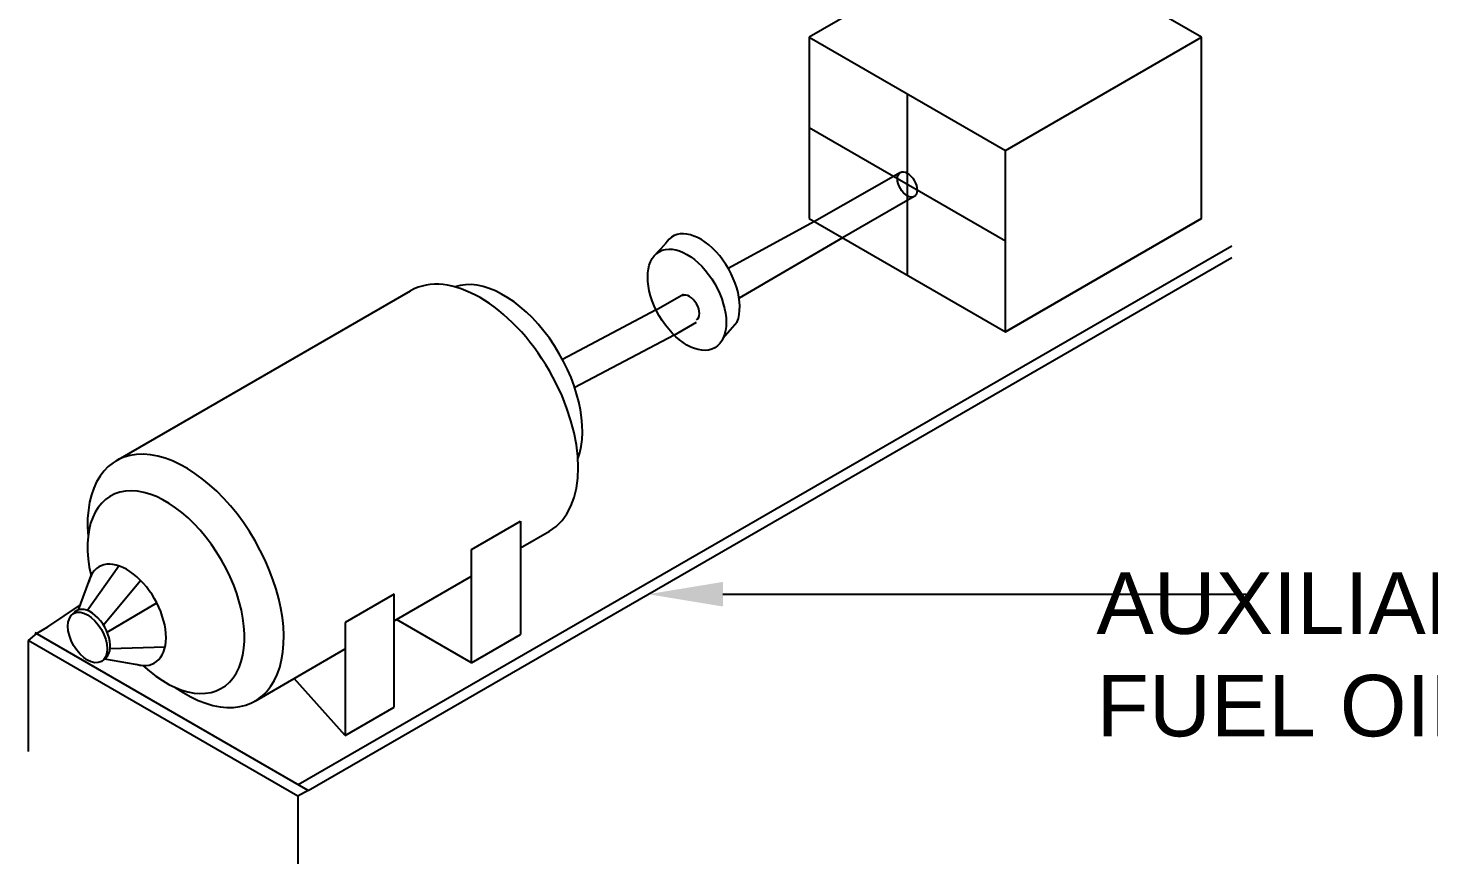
# Model space of a CAD drawing. Header units: millimetres. Extents: x 2399 to 3280, y 1312 to 2501.
# Drawn here: x 2995.4 to 3070.3, y 1311.7 to 1356.4 of the extents above; entities that cross this region are included whole.
import ezdxf
from ezdxf import colors
from ezdxf.entities.mleader import LeaderData, LeaderLine
from ezdxf.math import Vec2, Vec3

# ---------------------------------------------------------------- set-up
doc = ezdxf.new("R2010")
doc.units = ezdxf.units.MM
doc.styles.add('Annotative', font='arial.ttf', dxfattribs={"height": 1})
doc.styles.get("Standard").update_dxf_attribs({"font": 'arial.ttf', "height": 2})

msp = doc.modelspace()

# ---------------------------------------------------------------- linework, layer by layer
at = {"color": 143, "true_color": 0x7aafdf}
for p, q in [((3047.66271, 1361.95739), (3037.16746, 1355.89795)), ((3058.15796, 1355.89795), (3047.66271, 1361.95739)), ((3037.16746, 1355.89795), (3047.66271, 1349.83852)), ((3037.16746, 1355.89795), (3037.16746, 1346.20286)), ((3047.66271, 1349.83852), (3058.15796, 1355.89795)), ((3058.15796, 1346.20286), (3058.15796, 1355.89795)), ((3042.41508, 1352.86824), (3042.41508, 1343.17314)), ((3047.66271, 1344.99097), (3037.16746, 1351.0504)), ((3047.66271, 1340.14342), (3047.66271, 1349.83852)), ((3042.04402, 1348.66339), (3037.44811, 1346.04082)), ((3042.78615, 1347.37799), (3038.95911, 1345.16844)), ((3037.44811, 1346.04082), (3032.84254, 1343.53263)), ((3037.16746, 1346.20286), (3047.66271, 1340.14342)), ((3047.66271, 1340.14342), (3058.15796, 1346.20286)), ((3058.15796, 1346.20286), (3047.66271, 1340.14342)), ((3028.89634, 1344.22397), (3029.46934, 1344.82324)), ((3038.95911, 1345.16844), (3033.42096, 1341.93411)), ((3009.84588, 1315.92409), (3059.76323, 1344.74388)), ((3010.38265, 1315.61419), (3059.76323, 1344.12408)), ((3000.11444, 1333.24881), (3015.85731, 1342.33797)), ((3028.97943, 1341.31824), (3030.45038, 1342.15761)), ((3028.97943, 1341.31824), (3023.9818, 1338.65554)), ((3029.94555, 1339.96447), (3031.14528, 1340.65713)), ((3032.57166, 1339.81257), (3033.31512, 1340.66894)), ((3029.94555, 1339.96447), (3024.62981, 1337.15549)), ((3019.10507, 1328.49928), (3021.72888, 1330.01414)), ((3021.72888, 1330.01414), (3021.72888, 1323.9547)), ((3021.72888, 1328.58925), (3023.27858, 1329.48396)), ((3019.10507, 1322.43984), (3019.10507, 1328.49928)), ((2998.54997, 1325.24363), (3000.24787, 1327.62415)), ((2998.09561, 1325.26901), (2998.76334, 1327.10577)), ((2999.42868, 1324.46185), (3001.41622, 1326.84518)), ((3014.97756, 1324.69137), (3019.10507, 1327.07439)), ((3014.97756, 1326.11626), (3012.35375, 1324.6014)), ((3014.97756, 1320.05682), (3014.97756, 1326.11626)), ((2996.46004, 1324.35491), (2998.19429, 1325.54047)), ((2999.62611, 1324.08473), (3002.28036, 1325.64159)), ((3012.35375, 1324.6014), (3012.35375, 1318.54196)), ((3019.10507, 1322.43984), (3015.09143, 1324.75711)), ((2995.85166, 1324.00366), (2995.39483, 1323.63144)), ((3010.38265, 1315.61419), (2995.77341, 1324.04884)), ((2995.85166, 1324.00366), (2996.46004, 1324.35491)), ((3019.10507, 1322.43984), (3021.72888, 1323.9547)), ((3009.83189, 1315.29621), (2995.39483, 1323.63144)), ((2995.39483, 1323.63144), (2995.39483, 1317.6914)), ((2999.78518, 1323.20195), (3002.72605, 1323.29746)), ((3007.5357, 1320.39481), (3012.35375, 1323.17651)), ((2999.48453, 1322.65578), (3001.54012, 1322.29624)), ((3012.35375, 1318.54196), (3009.61971, 1321.59801)), ((3012.35375, 1318.54196), (3014.97756, 1320.05682)), ((3010.38265, 1315.61419), (3009.83189, 1315.29621)), ((3009.83189, 1315.29621), (3009.83189, 1311.67669))]:
    msp.add_line(p, q, dxfattribs=at)
for centre, major_axis in [((3042.41508, 1348.02069), (0.37106, -0.6427)), ((3030.63193, 1341.85872), (1.48425, -2.5708)), ((2998.57744, 1323.79209), (0.74213, -1.2854))]:
    msp.add_ellipse(centre, major_axis=major_axis, ratio=0.57735027, dxfattribs=at)
for centre, major_axis, start_param, end_param in [((3031.35829, 1342.6757), (1.48425, -2.5708), 6.69835823, 9.75894175), ((3019.56795, 1335.91097), (3.71063, -6.427), 6.28318531, 9.42477796), ((3020.84355, 1337.24758), (2.96851, -5.1416), 6.72818805, 9.31508518), ((3030.77422, 1341.42844), (0.37106, -0.6427), 0, 3.14159265), ((3003.82507, 1326.82181), (3.71063, -6.427), 5.39199966, 10.3159636), ((3003.82507, 1326.82181), (3.71063, -6.427), 5.39199966, 10.3159636), ((3002.77554, 1326.21587), (2.96851, -5.1416), 5.19908394, 10.50887933), ((3000.67649, 1325.00398), (1.48425, -2.5708), 5.7444767, 9.96628658), ((2998.7424, 1323.94118), (0.74213, -1.2854), 6.27824585, 9.67617723)]:
    msp.add_ellipse(centre, major_axis=major_axis, ratio=0.57735027, start_param=start_param, end_param=end_param, dxfattribs=at)

# ---------------------------------------------------------------- texts
at = {"color": 143, "true_color": 0x7aafdf, "insert": (3052.53206, 1327.27076), "char_height": 3.2869914, "width": 112.1068077, "attachment_point": 1, "style": 'Annotative'}
msp.add_mtext('AUXILIARY STANDBY\\PFUEL OIL PUMP', dxfattribs=at)

# ---------------------------------------------------------------- leaders
at = {"color": 143, "true_color": 0x7aafdf}
ml = msp.add_multileader_mtext('Standard', dxfattribs=at)
ml.set_content('', color=(122, 175, 223))
ml.set_leader_properties()
ml.build(insert=Vec2(0, 0))
ctx = ml.context
ctx.base_point, ctx.plane_origin = Vec3(3060.53206, 1326.10683), Vec3(3028.55643, 1326.10683)
notes = []
notes.append((ctx, [(0, (1, 1, 0), (3052.53206, 1326.10683), (1, 0), 8, [(0, [(3028.55643, 1326.10683)], 0, [])])]))
ctx.mtext.insert, ctx.mtext.flow_direction = Vec3(3062.53206, 1328.10683), 5
for ctx, leaders in notes:
    for number, flags, end, landing, length, lines in leaders:
        leader = LeaderData()
        leader.index, (leader.has_last_leader_line, leader.has_dogleg_vector, leader.attachment_direction) = number, flags
        leader.last_leader_point, leader.dogleg_vector, leader.dogleg_length = Vec3(end), Vec3(landing), length
        for number, points, colour, breaks in lines:
            line = LeaderLine()
            line.index, line.vertices, line.color, line.breaks = number, Vec3.list(points), colors.encode_raw_color(colour), breaks
            leader.lines.append(line)
        ctx.leaders.append(leader)

doc.saveas('drawing.dxf')
